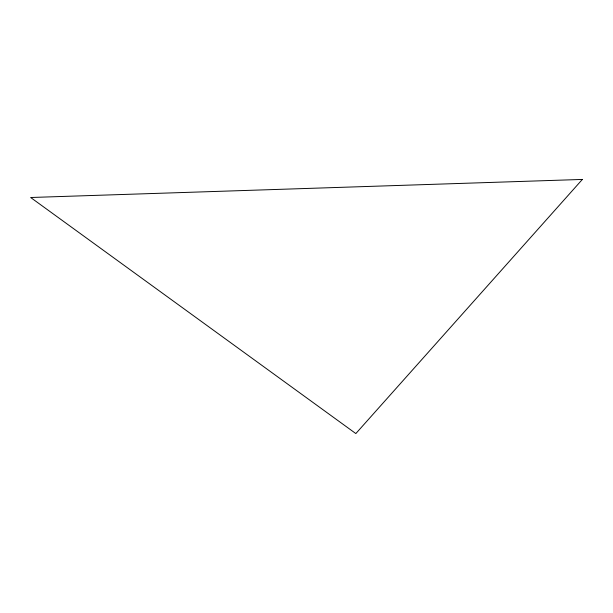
<?xml version="1.0" encoding="UTF-8"?>
<svg xmlns="http://www.w3.org/2000/svg" width="613" height="613" viewBox="0 0 613 613"><rect width="100%" height="100%" fill="white"/><g stroke="black" fill="none" stroke-linecap="round" stroke-linejoin="round"><path stroke-width="0.92" d="M582.35 179.433L355.839 433.567L30.65 197.501L582.35 179.433"/></g></svg>
